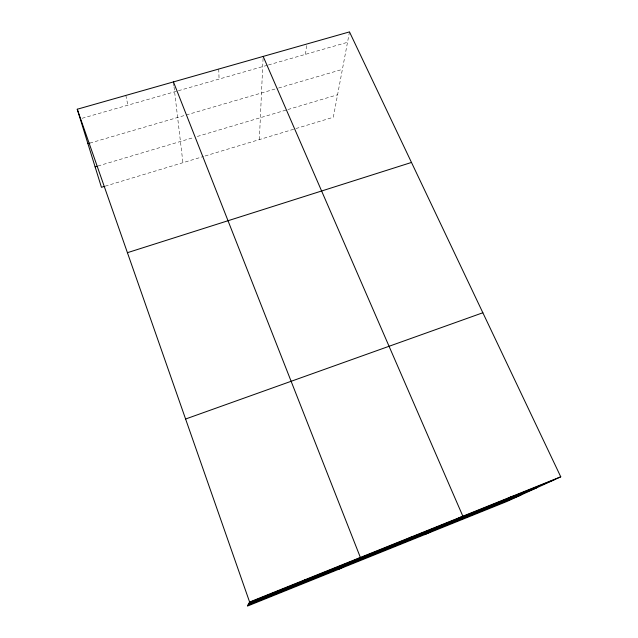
<?xml version="1.0" encoding="UTF-8"?>
<svg xmlns="http://www.w3.org/2000/svg" width="638" height="638" viewBox="0 0 638 638"><rect width="100%" height="100%" fill="white"/><g stroke="black" fill="none" stroke-linecap="round" stroke-linejoin="round"><path stroke-width="0.48" stroke-dasharray="3.19 2.39" d="M259.355 139.602L263.119 57.348M305.506 54.334L306.734 44.046M349.488 31.9L333.315 117.264L204.535 156.158M105.182 186.176L203.602 156.446M97.909 166.016L193.553 137.577M197.309 136.46L286.948 109.808M287.905 109.529L337.582 94.759M89.806 143.127L277.626 88.283M278.575 88.012L342.391 69.375M82.127 118.285L177.444 90.995M178.393 90.724L267.458 65.228M268.407 64.956L347.511 42.307M125.838 95.429L127.887 105.182M173.56 82.9L173.911 85.867M174.03 86.856L182.923 162.69M218.738 69.04L219.073 79.08"/><path stroke-width="0.96" d="M560.754 476.809L249.61 602.041L247.416 606.1L506.963 501.452L560.754 476.809L349.488 31.9L77.246 109.234L101.442 187.301L104.241 186.456M304.166 580.476L305.674 579.479M339.089 569.136L360.374 557.46L173.448 81.903M408.456 538.496L412.212 536.598M424.629 534.652L462.861 516.214L263.167 56.423M506.596 498.988L512.362 496.284M248.629 603.859L536.789 487.791M247.975 605.063L520.871 495.08M249.338 602.551L554.039 479.888M185.594 419.014L482.854 312.756M127.417 252.688L411.478 162.451M95.102 166.853L96.976 166.295M87.916 143.678L89.806 143.127M77.246 109.234L249.61 602.041"/></g></svg>
